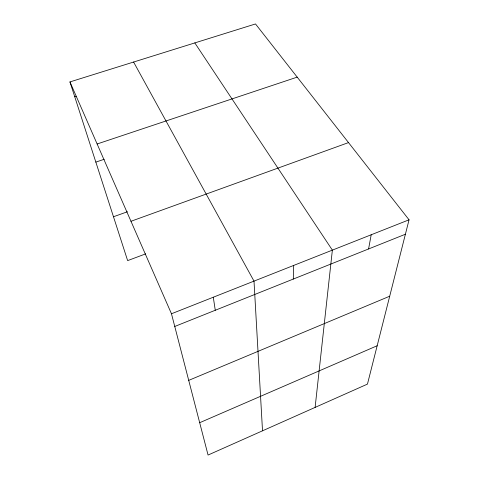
<?xml version="1.0" encoding="UTF-8"?>
<svg xmlns="http://www.w3.org/2000/svg" width="479" height="479" viewBox="0 0 479 479"><rect width="100%" height="100%" fill="white"/><g stroke="black" fill="none" stroke-linecap="round" stroke-linejoin="round"><path stroke-width="0.72" d="M293.28 279.071L293.693 265.426M315.11 407.401L332.366 250.134L194.815 42.912M368.585 248.954L371.201 234.776M409.048 219.807L367.459 384.104L208.06 455.05L171.47 313.763L69.952 81.921L255.499 23.95L409.048 219.807L171.47 313.763M199.683 422.706L377.171 345.742M188.72 380.368L389.708 296.214M174.763 326.462L405.396 234.237M145.718 253.858L127.642 260.612L69.952 81.921M130.977 221.28L348.514 142.592M113.481 216.753L127.468 211.742M95.842 162.112L104.236 159.262M97.129 143.987L297.196 77.131M74.724 96.704L76.149 96.249M133.599 62.036L254.008 281.119L262.516 430.813M213.287 297.225L215.275 310.26"/></g></svg>
